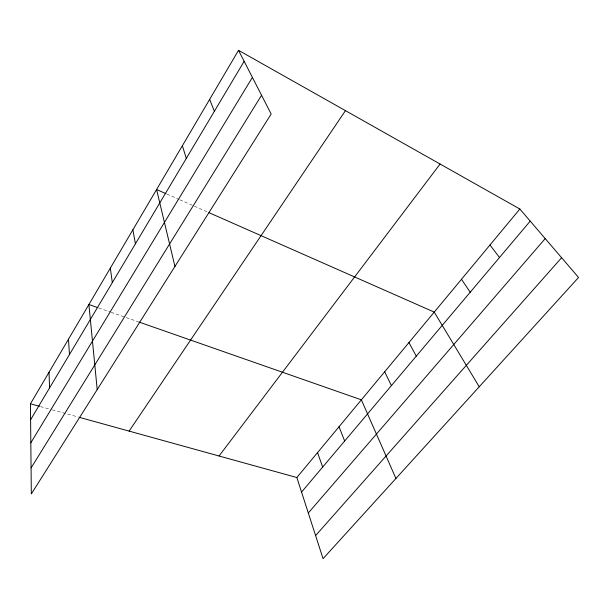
<?xml version="1.0" encoding="UTF-8"?>
<svg xmlns="http://www.w3.org/2000/svg" width="609" height="609" viewBox="0 0 609 609"><rect width="100%" height="100%" fill="white"/><g stroke="black" fill="none" stroke-linecap="round" stroke-linejoin="round"><path stroke-width="0.46" stroke-dasharray="3.04 2.28" d="M40.438 406.568L51.339 409.591M52.245 409.842L78.584 417.127M98.688 307.941L110.259 311.991M111.15 312.303L137.855 321.643M166.896 194.073L178.917 199.379M179.777 199.76L193.517 205.827M194.378 206.207L208.118 212.275"/><path stroke-width="0.91" d="M238.53 50.326L271.165 114.028L31.318 493.952L30.45 403.805L238.53 50.326L519.85 209.024L578.55 277.46L323.059 558.674L296.849 477.525L79.497 417.378M30.602 419.753L244.156 61.311M30.823 442.789L252.392 77.389M31.067 467.971L261.55 95.263M129.108 431.111L345.455 110.648M219.057 456.004L440.094 164.034M296.849 477.525L519.85 209.024M301.554 492.102L530.218 221.113M308.299 512.991L545.215 238.591M315.607 535.593L561.612 257.714M30.45 403.805L39.532 406.317M97.798 307.636L88.899 304.515L97.204 389.593M138.745 321.955L361.373 399.831L395.926 478.468M166.036 193.692L156.589 189.521L174.943 266.445M208.978 212.655L434.24 312.105L479.237 386.776M489.986 244.978L499.502 257.516M461.485 279.303L470.209 292.229M408.928 342.578L416.274 356.151M384.66 371.794L391.404 385.626M209.648 99.389L214.376 111.295M339.015 426.757L344.664 441.015M317.525 452.639L322.686 467.065M182.38 145.718L186.301 158.416M132.869 229.821L135.426 243.813M110.328 268.105L112.315 282.606M68.482 339.19L69.464 354.522M49.025 372.251L49.573 387.91"/></g></svg>
